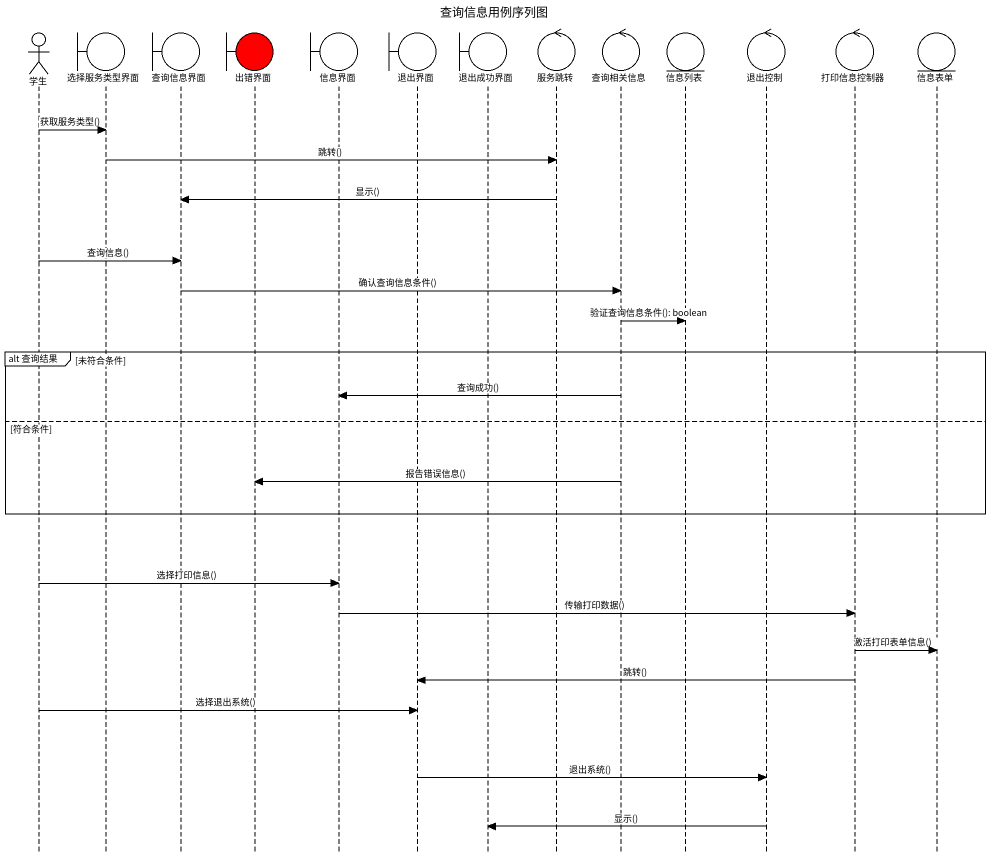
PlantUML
@startuml
title 查询信息用例序列图
hide footbox
actor 学生
boundary 选择服务类型界面
boundary 查询信息界面
boundary 出错界面 #FF0000
boundary 信息界面
boundary 退出界面
boundary 退出成功界面
control 服务跳转
control 查询相关信息
entity 信息列表
control 退出控制
control 打印信息控制器
entity 信息表单

学生 -> 选择服务类型界面 : 获取服务类型()
选择服务类型界面 -> 服务跳转 : 跳转()
服务跳转 -> 查询信息界面 : 显示()
学生 -> 查询信息界面 : 查询信息()
查询信息界面 -> 查询相关信息 : 确认查询信息条件()
查询相关信息 -> 信息列表 : 验证查询信息条件(): boolean
group alt 查询结果 [未符合条件]
  查询相关信息 -> 信息界面 : 查询成功()
else 符合条件
  查询相关信息 -> 出错界面 : 报告错误信息()
end
学生 -> 信息界面 : 选择打印信息()
信息界面 -> 打印信息控制器 : 传输打印数据()
打印信息控制器 -> 信息表单 : 激活打印表单信息()
打印信息控制器 -> 退出界面 : 跳转()
学生 -> 退出界面 : 选择退出系统()
退出界面 -> 退出控制 : 退出系统()
退出控制 -> 退出成功界面 : 显示()
@enduml
